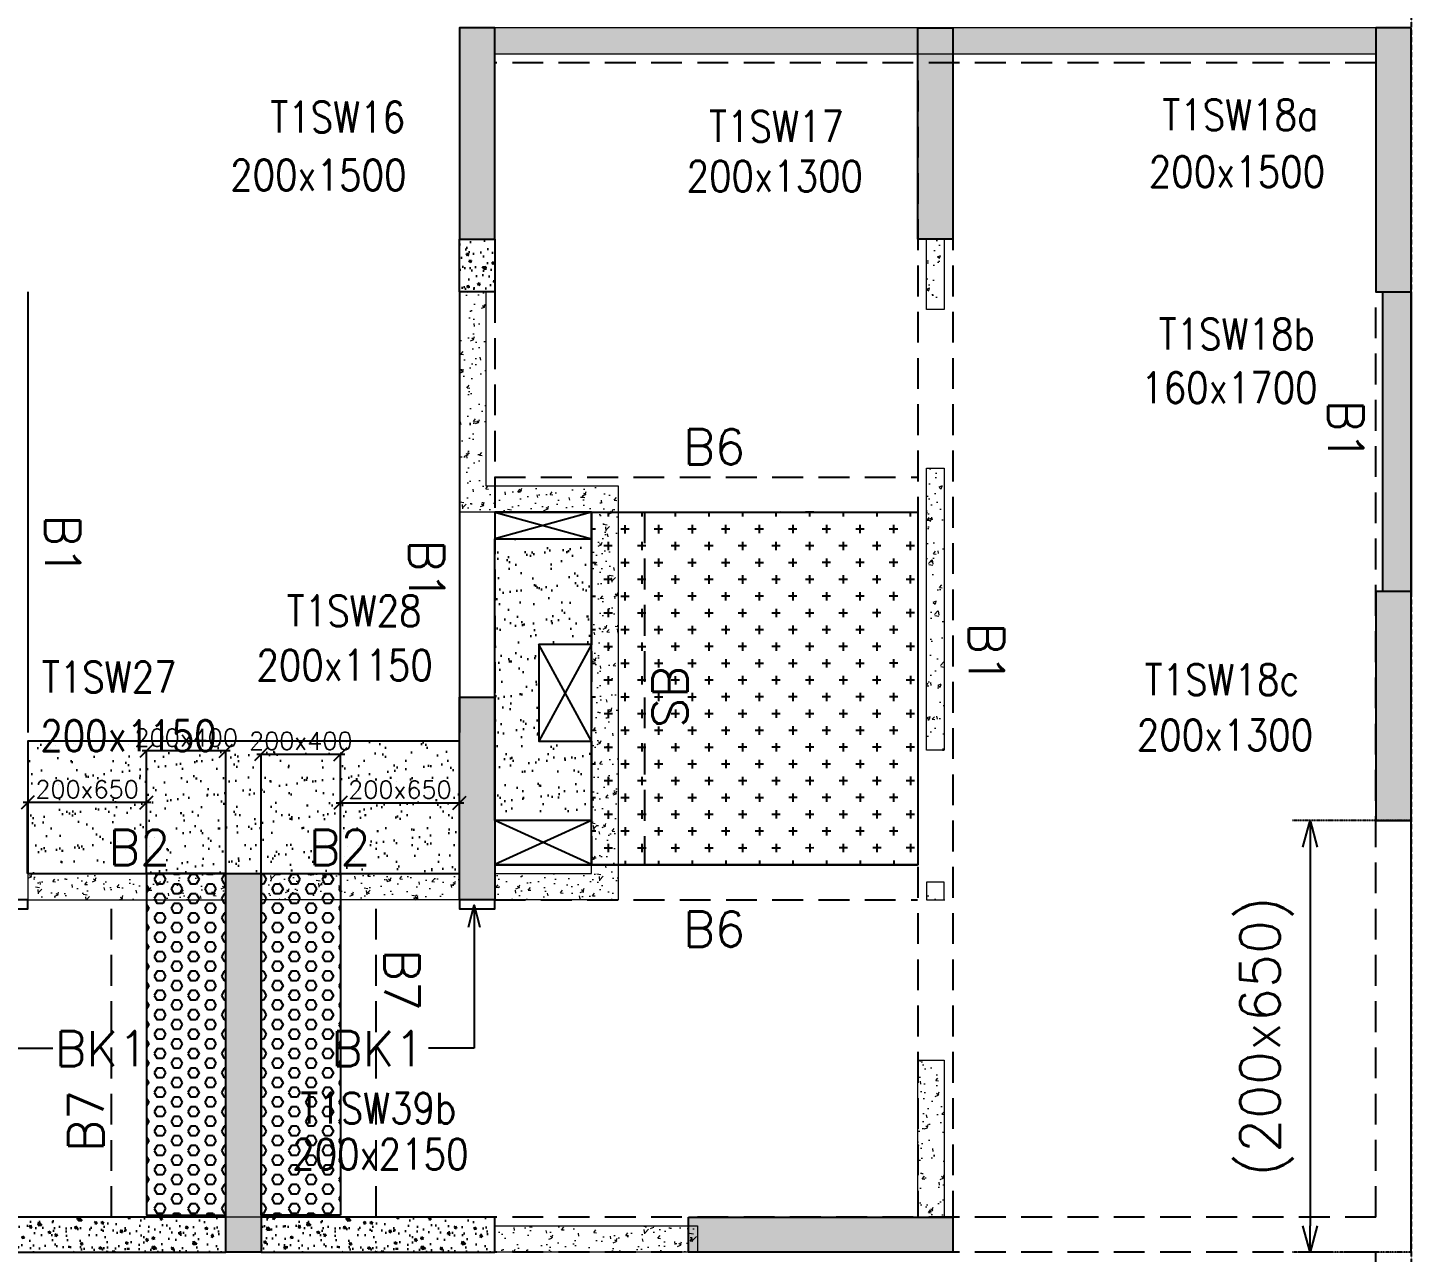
# Model space of a CAD drawing. Header units: millimetres. Extents: x 1078357 to 2594950, y -4969473 to -4636555.
# Drawn here: x 1620159 to 1628009, y -4659446 to -4652496 of the extents above; entities that cross this region are included whole.
import ezdxf

# ---------------------------------------------------------------- set-up
doc = ezdxf.new("R2010")
doc.units = ezdxf.units.MM
doc.header["$PDMODE"] = 35
for name, pattern in [('CENTER', [2, 1.25, -0.25, 0.25, -0.25]), ('CONTINOUS', [0]), ('DOT', [0.25, 0, -0.25]), ('HIDDEN', [0.375, 0.25, -0.125]), ('New Retail block$0$CONTINOUS', [0])]:
    doc.linetypes.add(name, pattern=pattern)
doc.layers.get('0').update_dxf_attribs({"lineweight": 0})
doc.layers.get('Defpoints').update_dxf_attribs({"lineweight": 0})
for name, color, linetype, lineweight in [('A-_ANOTDIMA_D-', 6, 'Continuous', 13), ('COL. NO.', 30, 'Continuous', 25), ('COL. SIZE', 7, 'Continuous', 25), ('DIM', 9, 'Continuous', 25), ('HATCH', 8, 'Continuous', 30), ('RCC UPSTAND', 43, 'Continuous', 30), ('S-NON STR RCC WALL', 8, 'Continuous', 0)]:
    doc.layers.add(name, color=color, linetype=linetype, lineweight=lineweight)
for name, color, linetype in [('B-200x325', 201, 'HIDDEN'), ('B-200x375', 41, 'HIDDEN'), ('B-200x450', 52, 'HIDDEN'), ('B-200x650', 241, 'HIDDEN'), ('B-300xSLAB THK.', 151, 'Continuous'), ('BK1-200x650', 241, 'HIDDEN'), ('DC BEAM NO.', 7, 'Continuous'), ('DROP SLAB', 8, 'Continuous'), ('EXPANSION JOINT', 10, 'HIDDEN'), ('NON STR. RCC WALL', 6, 'Continuous'), ('S-COLUMN_SHEAR WALL', 1, 'Continuous'), ('S-DIM', 2, 'Continuous'), ('S-PROJECTION', 54, 'New Retail block$0$CONTINOUS'), ('SLAB FOLD', 8, 'Continuous')]:
    doc.layers.add(name, color=color, linetype=linetype)
doc.styles.add('Roman', font='romans')
doc.styles.add('ROMANS', font='romans.shx', dxfattribs={"width": 0.85})
doc.dimstyles.new('HARESH', dxfattribs={"dimtxt": 150, "dimasz": 75, "dimexe": 0, "dimexo": 0, "dimgap": 25, "dimtad": 1, "dimdec": 0, "dimdsep": 46, "dimtxsty": 'Roman', "dimblk": 'OBLIQUE', "dimcen": 225, "dimdle": 25, "dimclrd": 2, "dimclre": 2, "dimclrt": 7, "dimadec": 8, "dimazin": 1, "dimtfac": 1, "dimtdec": 0, "dimtmove": 0, "dimatfit": 0, "dimfxl": 1, "dimlwd": -1, "dimlwe": -1, "dimarcsym": 0})
pattern_1 = [(50, (-4755937.19, 23343877.28), (182.184669, -15.9390855), [19.05, -209.55]), (355, (-4755937.19, 23343877.28), (-35.2434214, 191.0568452), [15.24, -167.6405842]), (100.4514447, (-4755922, 23343875.95), (146.9412471, 175.1177519), [16.1900088, -178.0902446]), (46.1842, (-4755937.19, 23343928.08), (271.0790409, -42.042328), [28.575, -314.325]), (96.6355576, (-4755914.6, 23343924.58), (237.404134, 247.4261246), [24.2850231, -267.1356082]), (351.1841512, (-4755937.2, 23343928.08), (237.404134, 247.4261246), [22.859967, -251.459732]), (21, (-4755911.79, 23343915.38), (151.6143913, -102.2651982), [19.05, -209.55]), (326, (-4755911.79, 23343915.38), (61.8020283, 184.1879661), [15.24, -167.64]), (71.451445, (-4755899.15, 23343906.86), (213.4164193, 81.9227689), [16.1900088, -178.0899376]), (37.5, (-4755937.19, 23343877.28), (3.08860325, 84.55503887), [0, -165.608, 0, -170.18, 0, -168.275]), (7.5, (-4755937.19, 23343877.28), (66.8196625, 100.18057482), [0, -97.028, 0, -161.798, 0, -64.135]), (327.5, (-4755993.83, 23343877.28), (135.59059517, -5.728744), [0, -63.5, 0, -198.12, 0, -262.89]), (317.5, (-4756019.23, 23343877.28), (148.1291814, 25.42649103), [0, -82.55, 0, -131.572, 0, -186.69])]
pattern_2 = [(180, (1586158.456, -4470491.11), (-7e-15, -54.992613), [31.75, -63.5]), (300, (1586158.456, -4470491.11), (47.625, 27.496307), [31.75, -63.5]), (240, (1586126.706, -4470491.11), (47.625, -27.496307), [31.75, -63.5])]

# ---------------------------------------------------------------- blocks, each defined once
blk = doc.blocks.new('_Oblique')
at = {"color": 0, "linetype": 'ByBlock', "lineweight": -2}
blk.add_line((-0.5, -0.5), (0.5, 0.5), dxfattribs=at)
blk = doc.blocks.new('*D1190')
at = {"layer": 'Defpoints', "color": 0, "ltscale": 700, "transparency": 16777216}
for p in [(1620833, -4656600.6), (1620833, -4657295.6, 0), (1621283.1, -4657295.6, 0)]:
    blk.add_point(p, dxfattribs=at)
at = {"layer": 'DIM', "color": 2, "ltscale": 700, "transparency": 16777216}
for p, q in [((1621308.1, -4656600.6), (1620808, -4656600.6)), ((1620833, -4657295.6), (1620833, -4656600.6)), ((1621283.1, -4657295.6), (1621283.1, -4656600.6))]:
    blk.add_line(p, q, dxfattribs=at)
at = {"layer": 'DIM', "color": 2, "ltscale": 700, "transparency": 16777216, "xscale": 75, "yscale": 75, "zscale": 75, "rotation": 180}
blk.add_blockref('_Oblique', (1620833, -4656600.6), dxfattribs=at)
at = {"layer": 'DIM', "color": 2, "ltscale": 700, "transparency": 16777216, "xscale": 75, "yscale": 75, "zscale": 75}
blk.add_blockref('_Oblique', (1621283.1, -4656600.6), dxfattribs=at)
at = {"layer": 'DIM', "color": 7, "ltscale": 700, "transparency": 16777216, "insert": (1621058, -4656525.6), "char_height": 150, "attachment_point": 5, "style": 'Roman'}
blk.add_mtext('{\\H0.666667x;200x400}', dxfattribs=at)
blk = doc.blocks.new('*D1191')
at = {"layer": 'Defpoints', "color": 0, "ltscale": 700, "transparency": 16777216}
for p in [(1620158.3, -4656893.5), (1620158.3, -4657295.6, 0), (1620833, -4657295.6, 0)]:
    blk.add_point(p, dxfattribs=at)
at = {"layer": 'DIM', "color": 2, "ltscale": 700, "transparency": 16777216}
for p, q in [((1620858, -4656893.5), (1620133.3, -4656893.5)), ((1620158.3, -4657295.6), (1620158.3, -4656893.5)), ((1620833, -4657295.6), (1620833, -4656893.5))]:
    blk.add_line(p, q, dxfattribs=at)
at = {"layer": 'DIM', "color": 2, "ltscale": 700, "transparency": 16777216, "xscale": 75, "yscale": 75, "zscale": 75, "rotation": 180}
blk.add_blockref('_Oblique', (1620158.3, -4656893.5), dxfattribs=at)
at = {"layer": 'DIM', "color": 2, "ltscale": 700, "transparency": 16777216, "xscale": 75, "yscale": 75, "zscale": 75}
blk.add_blockref('_Oblique', (1620833, -4656893.5), dxfattribs=at)
at = {"layer": 'DIM', "color": 7, "ltscale": 700, "transparency": 16777216, "insert": (1620495.6, -4656818.5), "char_height": 150, "attachment_point": 5, "style": 'Roman'}
blk.add_mtext('{\\H0.666667x;200x650}', dxfattribs=at)
blk = doc.blocks.new('*D1192')
at = {"layer": 'Defpoints', "color": 0, "ltscale": 700, "transparency": 16777216}
for p in [(1621933.2, -4656618.8), (1621483.1, -4657295.6, 0), (1621933.2, -4657295.6, 0)]:
    blk.add_point(p, dxfattribs=at)
at = {"layer": 'DIM', "color": 2, "ltscale": 700, "transparency": 16777216}
for p, q in [((1621458.1, -4656618.8), (1621958.2, -4656618.8)), ((1621483.1, -4657295.6), (1621483.1, -4656618.8)), ((1621933.2, -4657295.6), (1621933.2, -4656618.8))]:
    blk.add_line(p, q, dxfattribs=at)
at = {"layer": 'DIM', "color": 2, "ltscale": 700, "transparency": 16777216, "xscale": 75, "yscale": 75, "zscale": 75, "rotation": 180}
blk.add_blockref('_Oblique', (1621483.1, -4656618.8), dxfattribs=at)
at = {"layer": 'DIM', "color": 2, "ltscale": 700, "transparency": 16777216, "xscale": 75, "yscale": 75, "zscale": 75}
blk.add_blockref('_Oblique', (1621933.2, -4656618.8), dxfattribs=at)
at = {"layer": 'DIM', "color": 7, "ltscale": 700, "transparency": 16777216, "insert": (1621708.2, -4656543.8), "char_height": 150, "attachment_point": 5, "style": 'Roman'}
blk.add_mtext('{\\H0.666667x;200x400}', dxfattribs=at)
blk = doc.blocks.new('*D1193')
at = {"layer": 'Defpoints', "color": 0, "ltscale": 700, "transparency": 16777216}
for p in [(1622608.1, -4656895.5), (1621933.2, -4657295.6, 0), (1622608.1, -4657295.6, 0)]:
    blk.add_point(p, dxfattribs=at)
at = {"layer": 'DIM', "color": 2, "ltscale": 700, "transparency": 16777216}
for p, q in [((1621908.2, -4656895.5), (1622633.1, -4656895.5)), ((1621933.2, -4657295.6), (1621933.2, -4656895.5)), ((1622608.1, -4657295.6), (1622608.1, -4656895.5))]:
    blk.add_line(p, q, dxfattribs=at)
at = {"layer": 'DIM', "color": 2, "ltscale": 700, "transparency": 16777216, "xscale": 75, "yscale": 75, "zscale": 75, "rotation": 180}
blk.add_blockref('_Oblique', (1621933.2, -4656895.5), dxfattribs=at)
at = {"layer": 'DIM', "color": 2, "ltscale": 700, "transparency": 16777216, "xscale": 75, "yscale": 75, "zscale": 75}
blk.add_blockref('_Oblique', (1622608.1, -4656895.5), dxfattribs=at)
at = {"layer": 'DIM', "color": 7, "ltscale": 700, "transparency": 16777216, "insert": (1622270.7, -4656820.5), "char_height": 150, "attachment_point": 5, "style": 'Roman'}
blk.add_mtext('{\\H0.666667x;200x650}', dxfattribs=at)
blk = doc.blocks.new('_Open30')
at = {"color": 0, "linetype": 'ByBlock', "lineweight": -2}
for p, q in [((-1, 0.268), (0, 0)), ((0, 0), (-1, -0.268)), ((0, 0), (-1, 0))]:
    blk.add_line(p, q, dxfattribs=at)
blk = doc.blocks.new('*D1212')
at = {"layer": 'Defpoints', "color": 0, "linetype": 'CONTINOUS', "ltscale": 0.5, "transparency": 16777216}
for p in [(1628008.5, -4656996.1, 0), (1627434.5, -4659446), (1628008.5, -4659446, 0)]:
    blk.add_point(p, dxfattribs=at)
at = {"layer": 'S-DIM', "color": 2, "linetype": 'DOT', "ltscale": 0.5, "transparency": 16777216}
for p, q in [((1628008.5, -4656996.1), (1627334.5, -4656996.1)), ((1628008.5, -4659446), (1627334.5, -4659446))]:
    blk.add_line(p, q, dxfattribs=at)
at = {"layer": 'S-DIM', "color": 2, "linetype": 'CONTINOUS', "ltscale": 0.5, "transparency": 16777216}
blk.add_line((1627434.5, -4657146.1), (1627434.5, -4659296), dxfattribs=at)
at = {"layer": 'S-DIM', "color": 2, "linetype": 'CONTINOUS', "ltscale": 0.5, "transparency": 16777216, "xscale": 150, "yscale": 150, "zscale": 150}
for p, rotation in [((1627434.5, -4656996.1), 90), ((1627434.5, -4659446), 270)]:
    blk.add_blockref('_Open30', p, dxfattribs=dict(at, rotation=rotation))
at = {"layer": 'S-DIM', "color": 7, "linetype": 'CONTINOUS', "ltscale": 0.5, "transparency": 16777216, "insert": (1627188.1, -4658221.1), "char_height": 225, "attachment_point": 5, "rotation": 90, "style": 'Roman'}
blk.add_mtext('(200x650)', dxfattribs=at)
blk = doc.blocks.new('G$CD63B60BD')
at = {"layer": 'COL. NO.', "linetype": 'Continuous', "style": 'ROMANS', "width": 0.85}
for s, p in [('T1SW16', (38076.4, 15305.4, -320.4)), ('T1SW18a', (43137.8, 15318.2, 0)), ('T1SW17', (40566.2, 15252.6, -320.4)), ('T1SW18b', (43117.5, 14073.9, 0)), ('T1SW28', (38170.5, 12502.6, -320.4)), ('T1SW27', (36780.5, 12127.3, -320.4)), ('T1SW18c', (43037.6, 12112.7, 0)), ('T1SW39b', (38246.6, 9681, -320.4))]:
    blk.add_text(s, height=175, dxfattribs=at).set_placement(p)
at = {"layer": 'COL. SIZE', "linetype": 'Continuous', "style": 'ROMANS', "width": 0.85}
for s, p in [('200x1500', (43061, 14995, 0)), ('200x1500', (37849, 14976.4, -320.4)), ('200x1300', (40438.9, 14969.9, -320.4)), ('160x1700', (43018.5, 13769.5, 0)), ('200x1150', (37998, 12194.9, -320.4)), ('200x1150', (36771.5, 11794.2, -320.4)), ('200x1300', (42993, 11798.6, 0)), ('200x2150', (38200.9, 9419.4, -320.4))]:
    blk.add_text(s, height=175, dxfattribs=at).set_placement(p)

msp = doc.modelspace()

# ---------------------------------------------------------------- hatches: boundary and pattern name
at = {"layer": 'DROP SLAB'}
h = msp.add_hatch(dxfattribs=at)
h.set_pattern_fill('CROSS', color=8, scale=15, angle=179.96921)
h.set_pattern_definition([(180.03079016, (-1680958.44, 9385210.29), (-95.1987999, -95.3011726), [47.625, -142.875]), (270.03079016, (-1680982.26, 9385234.09), (95.3011726, -95.1987999), [47.625, -142.875])])
h.paths.add_polyline_path([(1623358.3, -4655246.5), (1625208.3, -4655246.5), (1625208.3, -4657246.3), (1623358.3, -4657246.3)])
at = {"layer": 'HATCH'}
h = msp.add_hatch(dxfattribs=at)
h.set_pattern_fill('AR-SAND', color=8, scale=3, angle=179.97015)
h.set_pattern_definition([(37.47015413, (-3412074.69, 18703112.5), (-4.72361136, 146.8264517), [0, -115.824, 0, -129.54, 0, -123.825]), (7.4701541, (-3412074.69, 18703112.5), (134.9689868, 214.9772528), [0, -62.484, 0, -104.394, 0, -40.005]), (327.4701541, (-3412168.42, 18703112.55), (237.2979035, 0.3075449), [0, -38.1, 0, -137.16, 0, -179.07]), (317.4701541, (-3412168.42, 18703112.55), (229.1017424, 66.759465), [0, -19.05, 0, -89.916, 0, -102.87])])
h.paths.add_polyline_path([(1622808.3, -4655396.1), (1623358.3, -4655396.1), (1623358.3, -4655996.2), (1623058.3, -4655996.2), (1623058.3, -4656546.1), (1623358.3, -4656546.1), (1623358.3, -4656996.1), (1622808.3, -4656996.1)])
h = msp.add_hatch(dxfattribs=at)
h.set_pattern_fill('AR-SAND', color=8, scale=3, angle=179.97015)
h.set_pattern_definition([(37.4701541, (-2374799.65, 14019043.23), (-4.72361136, 146.8264517), [0, -115.824, 0, -129.54, 0, -123.825]), (7.4701541, (-2374799.65, 14019043.23), (134.9689868, 214.9772528), [0, -62.484, 0, -104.394, 0, -40.005]), (327.4701541, (-2374893.37, 14019043.27), (237.2979035, 0.3075449), [0, -38.1, 0, -137.16, 0, -179.07]), (317.4701541, (-2374893.37, 14019043.27), (229.1017424, 66.759465), [0, -19.05, 0, -89.916, 0, -102.87])])
h.paths.add_polyline_path([(1622608.6, -4656546.1), (1620158.6, -4656546.1), (1620158.6, -4657296.1), (1622608.6, -4657296.1)])
h = msp.add_hatch(dxfattribs=at)
h.set_pattern_fill('AR-SAND', color=8, scale=3, angle=179.97015)
h.set_pattern_definition([(37.4701541, (-2374799.74, 14019043.23), (-4.72361136, 146.8264517), [0, -115.824, 0, -129.54, 0, -123.825]), (7.4701541, (-2374799.74, 14019043.23), (134.9689868, 214.9772528), [0, -62.484, 0, -104.394, 0, -40.005]), (327.4701541, (-2374893.46, 14019043.27), (237.2979035, 0.3075449), [0, -38.1, 0, -137.16, 0, -179.07]), (317.4701541, (-2374893.46, 14019043.27), (229.1017424, 66.759465), [0, -19.05, 0, -89.916, 0, -102.87])])
h.paths.add_polyline_path([(1622608.5, -4656696.1), (1620158.5, -4656696.1), (1620158.5, -4657296.1), (1622608.5, -4657296.1)])
at = {"layer": 'RCC UPSTAND'}
h = msp.add_hatch(dxfattribs=at)
h.set_pattern_fill('AR-CONC', color=8, scale=20, angle=90)
h.set_pattern_definition([(140, (-1585391.81, -7192440.57), (12.550427, 143.4520365), [15, -165]), (85, (-1585391.81, -7192440.57), (-150.438427, -27.7502667), [12, -132]), (190.4514445, (-1585390.76, -7192428.62), (-137.887998, 115.7017693), [12.7480384, -140.2284224]), (136.1842, (-1585431.81, -7192440.57), (33.103856, 213.448266), [22.5, -247.5]), (186.6356355, (-1585429.05, -7192422.78), (-194.82372, 186.932389), [19.122068, -210.342752]), (81.184164, (-1585431.8, -7192440.57), (-194.82372, 186.932389), [18, -198]), (111, (-1585421.81, -7192420.57), (80.523778, 119.3814104), [15, -165]), (56, (-1585421.81, -7192420.57), (-145.030009, 48.6630664), [12, -132]), (161.4514447, (-1585415.1, -7192410.62), (-64.5062306, 168.0444753), [12.748038, -140.2284224]), (127.5, (-1585391.81, -7192440.57), (-66.57877077, 2.43197106), [0, -130.4, 0, -134, 0, -132.5]), (97.5, (-1585391.81, -7192440.57), (-78.8823424, 52.6139075), [0, -76.4, 0, -127.4, 0, -50.5]), (57.5, (-1585391.81, -7192485.17), (4.51097435, 106.7644872), [0, -50, 0, -156, 0, -207]), (47.5, (-1585391.81, -7192505.17), (-20.0209965, 116.6372339), [0, -65, 0, -103.6, 0, -147])])
h.paths.add_polyline_path([(1622808.2, -4653696.1), (1622808.2, -4653996.1), (1622608.3, -4653996.1), (1622608.3, -4653696.1)])
h = msp.add_hatch(dxfattribs=at)
h.set_pattern_fill('AR-CONC', color=8, scale=20, angle=270)
h.set_pattern_definition([(320, (4831879.17, -2122603.47), (-12.550427, -143.4520365), [15, -165]), (265, (4831879.17, -2122603.47), (150.438427, 27.7502667), [12, -132]), (10.4514445, (4831878.12, -2122615.43), (137.887998, -115.7017693), [12.7480384, -140.2284224]), (316.1842, (4831919.17, -2122603.47), (-33.103856, -213.448266), [22.5, -247.5]), (6.6356355, (4831916.41, -2122621.26), (194.82372, -186.932389), [19.122068, -210.342752]), (261.184164, (4831919.17, -2122603.47), (194.82372, -186.932389), [18, -198]), (291, (4831909.17, -2122623.47), (-80.523778, -119.3814104), [15, -165]), (236, (4831909.17, -2122623.47), (145.030009, -48.6630664), [12, -132]), (341.4514447, (4831902.46, -2122633.42), (64.5062306, -168.0444753), [12.748038, -140.2284224]), (307.5, (4831879.17, -2122603.47), (66.57877077, -2.43197106), [0, -130.4, 0, -134, 0, -132.5]), (277.5, (4831879.17, -2122603.47), (78.8823424, -52.6139075), [0, -76.4, 0, -127.4, 0, -50.5]), (237.5, (4831879.17, -2122558.87), (-4.51097435, -106.7644872), [0, -50, 0, -156, 0, -207]), (227.5, (4831879.17, -2122538.87), (20.0209965, -116.6372339), [0, -65, 0, -103.6, 0, -147])])
h.paths.add_polyline_path([(1621283.3, -4659246.7), (1619958.3, -4659246.4), (1619958.3, -4659445.9), (1621283.3, -4659446.1)])
h = msp.add_hatch(dxfattribs=at)
h.set_pattern_fill('AR-CONC', color=8, scale=20, angle=270)
h.set_pattern_definition([(320, (4833404.17, -2122603.47), (-12.550427, -143.4520365), [15, -165]), (265, (4833404.17, -2122603.47), (150.438427, 27.7502667), [12, -132]), (10.4514445, (4833403.12, -2122615.43), (137.887998, -115.7017693), [12.7480384, -140.2284224]), (316.1842, (4833444.17, -2122603.47), (-33.103856, -213.448266), [22.5, -247.5]), (6.6356355, (4833441.41, -2122621.26), (194.82372, -186.932389), [19.122068, -210.342752]), (261.184164, (4833444.17, -2122603.47), (194.82372, -186.932389), [18, -198]), (291, (4833434.17, -2122623.47), (-80.523778, -119.3814104), [15, -165]), (236, (4833434.17, -2122623.47), (145.030009, -48.6630664), [12, -132]), (341.4514447, (4833427.46, -2122633.42), (64.5062306, -168.0444753), [12.748038, -140.2284224]), (307.5, (4833404.17, -2122603.47), (66.57877077, -2.43197106), [0, -130.4, 0, -134, 0, -132.5]), (277.5, (4833404.17, -2122603.47), (78.8823424, -52.6139075), [0, -76.4, 0, -127.4, 0, -50.5]), (237.5, (4833404.17, -2122558.87), (-4.51097435, -106.7644872), [0, -50, 0, -156, 0, -207]), (227.5, (4833404.17, -2122538.87), (20.0209965, -116.6372339), [0, -65, 0, -103.6, 0, -147])])
h.paths.add_polyline_path([(1622808.3, -4659246.7), (1621483.3, -4659246.4), (1621483.3, -4659445.9), (1622808.3, -4659446.1)])
at = {"layer": 'S-COLUMN_SHEAR WALL', "lineweight": 25}
h = msp.add_hatch(color=1, dxfattribs=at)
h.dxf.hatch_style = 1
h.paths.add_polyline_path([(1622608.3, -4653696.1), (1622608.3, -4652496.2), (1622808.3, -4652496.2), (1622808.3, -4653696.1)])
h = msp.add_hatch(color=1, dxfattribs=at)
h.dxf.hatch_style = 1
h.paths.add_polyline_path([(1625208.3, -4653696.2), (1625408.3, -4653696.2), (1625408.3, -4652496.2), (1625208.3, -4652496.2)])
h = msp.add_hatch(color=1, dxfattribs=at)
h.dxf.hatch_style = 1
h.paths.add_polyline_path([(1628008.3, -4652496.2), (1627808.3, -4652496.2), (1627808.3, -4653996.1), (1628008.3, -4653996.1)])
at = {"layer": 'S-COLUMN_SHEAR WALL', "lineweight": 25, "extrusion": (1.00316e-06, -2.11765e-11, 1)}
h = msp.add_hatch(color=1, dxfattribs=at)
h.dxf.hatch_style = 1
h.paths.add_polyline_path([(1628008.3, -4655696.2), (1627848.3, -4655696.2), (1627848.3, -4653996.1), (1628008.3, -4653996.1)])
at = {"layer": 'S-COLUMN_SHEAR WALL', "lineweight": 25}
h = msp.add_hatch(color=1, dxfattribs=at)
h.dxf.hatch_style = 1
h.paths.add_polyline_path([(1627808.3, -4656996.1), (1628008.3, -4656996.1), (1628008.3, -4655696.1), (1627808.3, -4655696.1)])
h = msp.add_hatch(color=1, dxfattribs=at)
h.dxf.hatch_style = 1
h.paths.add_polyline_path([(1622808.3, -4657446.2), (1622608.3, -4657446.2), (1622608.3, -4656296.1), (1622808.3, -4656296.1)])
h = msp.add_hatch(color=1, dxfattribs=at)
h.dxf.hatch_style = 1
h.paths.add_polyline_path([(1621283.3, -4657296.1), (1621483.3, -4657296.1), (1621483.3, -4659446.1), (1621283.3, -4659446.1)])
h = msp.add_hatch(color=1, dxfattribs=at)
h.dxf.hatch_style = 1
h.paths.add_polyline_path([(1623908.3, -4659246.1), (1625408.3, -4659246.1), (1625408.3, -4659446.1), (1623908.3, -4659446.1)])
at = {"layer": 'S-NON STR RCC WALL'}
h = msp.add_hatch(dxfattribs=at)
h.set_pattern_fill('AR-CONC', color=256, angle=180)
h.set_pattern_definition([(50, (-5853161.9, 28027896.47), (182.184669, -15.93908554), [19.05, -209.55]), (355, (-5853161.9, 28027896.47), (-35.2434214, 191.0568452), [15.24, -167.6405842]), (100.4514447, (-5853146.72, 28027895.14), (146.9412471, 175.1177519), [16.1900088, -178.0902446]), (46.1842, (-5853161.9, 28027947.27), (271.0790409, -42.042328), [28.575, -314.325]), (96.6355576, (-5853139.31, 28027943.77), (237.404134, 247.4261246), [24.2850231, -267.1356082]), (351.1841512, (-5853161.9, 28027947.27), (237.404134, 247.4261246), [22.859967, -251.459732]), (21, (-5853136.5, 28027934.57), (151.6143913, -102.2651982), [19.05, -209.55]), (326, (-5853136.5, 28027934.57), (61.8020283, 184.1879661), [15.24, -167.64]), (71.451445, (-5853123.87, 28027926.05), (213.4164193, 81.9227689), [16.1900088, -178.0899376]), (37.5, (-5853161.9, 28027896.47), (3.08860325, 84.55503887), [0, -165.608, 0, -170.18, 0, -168.275]), (7.5, (-5853161.9, 28027896.47), (66.8196625, 100.18057482), [0, -97.028, 0, -161.798, 0, -64.135]), (327.5, (-5853218.545, 28027896.47), (135.59059517, -5.72874399), [0, -63.5, 0, -198.12, 0, -262.89]), (317.5, (-5853243.95, 28027896.47), (148.1291814, 25.42649103), [0, -82.55, 0, -131.572, 0, -186.69])])
h.paths.add_polyline_path([(1622811.4, -4652496.1), (1627808.5, -4652496.1), (1627808.5, -4652646.1), (1622811.4, -4652646.1)])
h = msp.add_hatch(dxfattribs=at)
h.set_pattern_fill('AR-CONC', color=256, angle=180)
h.set_pattern_definition([(50, (1625321.57, -4660402.88), (182.1847, -15.939), [19.05, -209.55]), (355, (1625321.57, -4660402.88), (-35.2434, 191.057), [15.24, -167.6406]), (100.4514, (1625336.75, -4660404.2), (146.9412, 175.1178), [16.19, -178.09]), (46.1842, (1625321.57, -4660352.08), (271.079, -42.042), [28.575, -314.325]), (96.6356, (1625344.16, -4660355.58), (237.404, 247.426), [24.285, -267.136]), (351.184, (1625321.57, -4660352.08), (237.404, 247.426), [22.86, -251.46]), (21, (1625346.97, -4660364.78), (151.6144, -102.2652), [19.05, -209.55]), (326, (1625346.97, -4660364.78), (61.802, 184.188), [15.24, -167.64]), (71.4514, (1625359.6, -4660373.3), (213.4164, 81.923), [16.19, -178.09]), (37.5, (1625321.57, -4660402.877), (3.0886, 84.55504), [0, -165.608, 0, -170.18, 0, -168.275]), (7.5, (1625321.57, -4660402.88), (66.8197, 100.1806), [0, -97.028, 0, -161.798, 0, -64.135]), (327.5, (1625264.93, -4660402.88), (135.5906, -5.72874), [0, -63.5, 0, -198.12, 0, -262.89]), (317.5, (1625239.53, -4660402.88), (148.1292, 25.4265), [0, -82.55, 0, -131.572, 0, -186.69])])
h.paths.add_polyline_path([(1625258.5, -4653696.2), (1625358.5, -4653696.2), (1625358.5, -4654096.1), (1625258.5, -4654096.1)])
h = msp.add_hatch(dxfattribs=at)
h.set_pattern_fill('AR-CONC', color=256, angle=180)
h.set_pattern_definition(pattern_1)
h.paths.add_polyline_path([(1623508.5, -4655096.1), (1623508.5, -4657446.1), (1622808.5, -4657446.1), (1622808.5, -4657296.1), (1623358.5, -4657296.1), (1623358.5, -4655246.1), (1622608.5, -4655246.1), (1622608.5, -4653996.1), (1622758.5, -4653996.1), (1622758.5, -4655096.1)])
h = msp.add_hatch(dxfattribs=at)
h.set_pattern_fill('AR-CONC', color=256, angle=180)
h.set_pattern_definition([(50, (2722546.29, -9344422.06), (182.184669, -15.9390855), [19.05, -209.55]), (355, (2722546.29, -9344422.06), (-35.2434214, 191.056845), [15.24, -167.640584]), (100.4514447, (2722561.47, -9344423.4), (146.941247, 175.117752), [16.190009, -178.0902446]), (46.1842, (2722546.29, -9344371.26), (271.079041, -42.042328), [28.575, -314.325]), (96.6355576, (2722568.88, -9344374.77), (237.404134, 247.426125), [24.285023, -267.135608]), (351.184151, (2722546.3, -9344371.26), (237.404134, 247.426125), [22.859967, -251.459732]), (21, (2722571.69, -9344383.96), (151.6143913, -102.265198), [19.05, -209.55]), (326, (2722571.69, -9344383.96), (61.802028, 184.187966), [15.24, -167.64]), (71.451445, (2722584.32, -9344392.49), (213.416419, 81.922769), [16.190009, -178.0899376]), (37.5, (2722546.29, -9344422.064), (3.08860325, 84.5550389), [0, -165.608, 0, -170.18, 0, -168.275]), (7.5, (2722546.29, -9344422.06), (66.8196625, 100.1805748), [0, -97.028, 0, -161.798, 0, -64.135]), (327.5, (2722489.645, -9344422.064), (135.5905952, -5.728744), [0, -63.5, 0, -198.12, 0, -262.89]), (317.5, (2722464.24, -9344422.06), (148.1291814, 25.426491), [0, -82.55, 0, -131.572, 0, -186.69])])
h.paths.add_polyline_path([(1625258.5, -4654996.1), (1625358.5, -4654996.1), (1625358.5, -4656596.1), (1625258.5, -4656596.1)])
h = msp.add_hatch(dxfattribs=at)
h.set_pattern_fill('AR-CONC', color=256)
h.set_pattern_definition(pattern_1)
h.paths.add_polyline_path([(1621283.5, -4657296.1), (1620158.5, -4657296.1), (1620158.5, -4657446.1), (1621283.5, -4657446.1)])
h = msp.add_hatch(dxfattribs=at)
h.set_pattern_fill('AR-CONC', color=256, angle=180)
h.set_pattern_definition(pattern_1)
h.paths.add_polyline_path([(1621483.5, -4657296.1), (1622608.5, -4657296.1), (1622608.5, -4657446.1), (1621483.5, -4657446.1)])
h = msp.add_hatch(dxfattribs=at)
h.set_pattern_fill('AR-CONC', color=256, angle=180)
h.set_pattern_definition([(50, (2722533.07, -9345786.73), (182.184669, -15.9390855), [19.05, -209.55]), (355, (2722533.07, -9345786.73), (-35.2434214, 191.056845), [15.24, -167.640584]), (100.4514447, (2722548.25, -9345788.06), (146.941247, 175.117752), [16.190009, -178.0902446]), (46.1842, (2722533.07, -9345735.93), (271.079041, -42.042328), [28.575, -314.325]), (96.6355576, (2722555.66, -9345739.43), (237.404134, 247.426125), [24.285023, -267.135608]), (351.184151, (2722533.07, -9345735.93), (237.404134, 247.426125), [22.859967, -251.459732]), (21, (2722558.47, -9345748.63), (151.6143913, -102.265198), [19.05, -209.55]), (326, (2722558.47, -9345748.63), (61.802028, 184.187966), [15.24, -167.64]), (71.451445, (2722571.1, -9345757.15), (213.416419, 81.922769), [16.190009, -178.0899376]), (37.5, (2722533.07, -9345786.73), (3.08860325, 84.5550389), [0, -165.608, 0, -170.18, 0, -168.275]), (7.5, (2722533.07, -9345786.73), (66.8196625, 100.1805748), [0, -97.028, 0, -161.798, 0, -64.135]), (327.5, (2722476.43, -9345786.73), (135.5905952, -5.728744), [0, -63.5, 0, -198.12, 0, -262.89]), (317.5, (2722451.03, -9345786.73), (148.1291814, 25.426491), [0, -82.55, 0, -131.572, 0, -186.69])])
h.paths.add_polyline_path([(1625258.5, -4657446.1), (1625358.5, -4657446.1), (1625358.5, -4657346.1), (1625258.5, -4657346.1)])
h = msp.add_hatch(dxfattribs=at)
h.set_pattern_fill('AR-CONC', color=256, angle=180)
h.set_pattern_definition([(50, (-5826326.66, 28027896.46), (182.184669, -15.93908554), [19.05, -209.55]), (355, (-5826326.66, 28027896.46), (-35.2434214, 191.0568452), [15.24, -167.6405842]), (100.4514447, (-5826311.47, 28027895.14), (146.9412471, 175.1177519), [16.1900088, -178.0902446]), (46.1842, (-5826326.66, 28027947.26), (271.0790409, -42.042328), [28.575, -314.325]), (96.6355576, (-5826304.07, 28027943.76), (237.404134, 247.4261246), [24.2850231, -267.1356082]), (351.1841512, (-5826326.66, 28027947.26), (237.404134, 247.4261246), [22.859967, -251.459732]), (21, (-5826301.26, 28027934.56), (151.6143913, -102.2651982), [19.05, -209.55]), (326, (-5826301.26, 28027934.56), (61.8020283, 184.1879661), [15.24, -167.64]), (71.451445, (-5826288.62, 28027926.04), (213.4164193, 81.9227689), [16.1900088, -178.0899376]), (37.5, (-5826326.656, 28027896.463), (3.08860325, 84.55503887), [0, -165.608, 0, -170.18, 0, -168.275]), (7.5, (-5826326.66, 28027896.46), (66.8196625, 100.18057482), [0, -97.028, 0, -161.798, 0, -64.135]), (327.5, (-5826383.3, 28027896.46), (135.59059517, -5.72874399), [0, -63.5, 0, -198.12, 0, -262.89]), (317.5, (-5826408.7, 28027896.46), (148.1291814, 25.42649103), [0, -82.55, 0, -131.572, 0, -186.69])])
h.paths.add_polyline_path([(1625208.5, -4658356.1), (1625358.5, -4658356.1), (1625358.5, -4659246), (1625208.5, -4659246)])
h = msp.add_hatch(dxfattribs=at)
h.set_pattern_fill('AR-CONC', color=256)
h.set_pattern_definition([(50, (-5853161.9, 28027896.47), (182.184669, -15.93908554), [19.05, -209.55]), (355, (-5853161.9, 28027896.47), (-35.2434214, 191.0568452), [15.24, -167.6405842]), (100.4514447, (-5853146.72, 28027895.14), (146.9412471, 175.1177519), [16.1900088, -178.0902446]), (46.1842, (-5853161.9, 28027947.27), (271.0790409, -42.042328), [28.575, -314.325]), (96.6355576, (-5853139.31, 28027943.77), (237.404134, 247.4261246), [24.2850231, -267.1356082]), (351.1841512, (-5853161.9, 28027947.27), (237.404134, 247.4261246), [22.859967, -251.459732]), (21, (-5853136.5, 28027934.57), (151.6143913, -102.2651982), [19.05, -209.55]), (326, (-5853136.5, 28027934.57), (61.8020283, 184.1879661), [15.24, -167.64]), (71.451445, (-5853123.87, 28027926.05), (213.4164193, 81.9227689), [16.1900088, -178.0899376]), (37.5, (-5853161.9, 28027896.47), (3.08860325, 84.55503887), [0, -165.608, 0, -170.18, 0, -168.275]), (7.5, (-5853161.9, 28027896.47), (66.8196625, 100.18057482), [0, -97.028, 0, -161.798, 0, -64.135]), (327.5, (-5853218.545, 28027896.47), (135.59059517, -5.72874399), [0, -63.5, 0, -198.12, 0, -262.89]), (317.5, (-5853243.95, 28027896.47), (148.1291814, 25.42649103), [0, -82.55, 0, -131.572, 0, -186.69])])
h.paths.add_polyline_path([(1622808.5, -4659296.1), (1623958.5, -4659296.1), (1623958.5, -4659446.1), (1622808.5, -4659446.1)])
at = {"layer": 'SLAB FOLD', "ltscale": 1000}
h = msp.add_hatch(dxfattribs=at)
h.set_pattern_fill('HEX', color=8, scale=10, angle=180)
h.set_pattern_definition(pattern_2)
h.paths.add_polyline_path([(1621283.5, -4659235.5), (1620833.4, -4659235.5), (1620833.4, -4657296.2), (1621283.5, -4657296.2)])
h = msp.add_hatch(dxfattribs=at)
h.set_pattern_fill('HEX', color=8, scale=10, angle=180)
h.set_pattern_definition(pattern_2)
h.paths.add_polyline_path([(1621483.8, -4659235.5), (1621933.8, -4659235.5), (1621933.8, -4657296.2), (1621483.8, -4657296.2)])

# ---------------------------------------------------------------- linework, layer by layer
at = {"color": 2, "linetype": 'CENTER', "ltscale": 700, "elevation": 0}
msp.add_lwpolyline([(1621283.3, -4657296.2), (1621483.3, -4657296.2), (1621483.3, -4659246.2), (1621283.3, -4659246.2)], close=True, dxfattribs=at)
at = {"layer": 'B-200x325', "ltscale": 700}
for p, q in [((1622808.2, -4655046.4, 0), (1625208.2, -4655046.5, 0)), ((1622808.4, -4657446.2, 0), (1625208.2, -4657446.3, 0))]:
    msp.add_line(p, q, dxfattribs=at)
at = {"layer": 'B-200x325', "linetype": 'Continuous', "ltscale": 700}
for p, q in [((1622808.2, -4655246.4, 0), (1625208.2, -4655246.5, 0)), ((1622808.4, -4657246.2, 0), (1625208.2, -4657246.3, 0))]:
    msp.add_line(p, q, dxfattribs=at)
at = {"layer": 'B-200x375', "ltscale": 700}
for p, q in [((1620633.1, -4657496.2, 0), (1620633.1, -4659246.2, 0)), ((1622133.4, -4657496.2, 0), (1622133.4, -4659246.2, 0))]:
    msp.add_line(p, q, dxfattribs=at)
at = {"layer": 'B-200x375', "linetype": 'Continuous', "ltscale": 700}
for p, q in [((1620833.1, -4657496.2, 0), (1620833.1, -4659235.6, 0)), ((1621933.4, -4657496.2, 0), (1621933.4, -4659235.6, 0))]:
    msp.add_line(p, q, dxfattribs=at)
at = {"layer": 'B-200x450', "linetype": 'HIDDEN', "ltscale": 500}
msp.add_line((1627808.5, -4661446.2, 0), (1627808.5, -4659446, 0), dxfattribs=at)
at = {"layer": 'B-200x650', "linetype": 'HIDDEN', "ltscale": 700}
for p, q in [((1627808.5, -4652696.1, 0), (1622808.5, -4652696.1, 0)), ((1625208.5, -4652796.2, 0), (1625208.5, -4659246, 0)), ((1625408.5, -4652796.2, 0), (1625408.5, -4659246, 0)), ((1622808.5, -4653996.1, 0), (1622808.5, -4656496.1, 0)), ((1627808.5, -4659246, 0), (1627808.5, -4653996.1, 0)), ((1627808.5, -4659246, 0), (1622808.5, -4659246, 0)), ((1627808.5, -4659446, 0), (1622808.5, -4659446, 0))]:
    msp.add_line(p, q, dxfattribs=at)
at = {"layer": 'B-200x650', "linetype": 'CONTINOUS', "ltscale": 700}
for p, q in [((1620158.5, -4653996.1, 0), (1620158.5, -4656496.1, 0)), ((1622608.5, -4653996.1, 0), (1622608.5, -4656496.1, 0)), ((1628008.5, -4659446, 0), (1628008.5, -4653996.1, 0)), ((1628008.5, -4656496.1, 0), (1628009.2, -4656496.1, 0))]:
    msp.add_line(p, q, dxfattribs=at)
at = {"layer": 'B-200x650', "ltscale": 700}
msp.add_line((1628008.5, -4656296.1, 0), (1628009.2, -4656296.1, 0), dxfattribs=at)
at = {"layer": 'B-300xSLAB THK.', "linetype": 'HIDDEN', "ltscale": 700}
for p, q in [((1623358.2, -4655246.7, 0), (1623358.2, -4657246.5, 0)), ((1623658.2, -4655246.7, 0), (1623658.2, -4657246.5, 0))]:
    msp.add_line(p, q, dxfattribs=at)
at = {"layer": 'BK1-200x650', "linetype": 'Continuous', "ltscale": 700, "elevation": 0}
for points in [[(1620158.6, -4657446.2), (1619958.5, -4657446.2), (1619958.5, -4657496.3), (1620158.6, -4657496.3)], [(1622808.6, -4657446.2), (1622608.6, -4657446.2), (1622608.6, -4657496.3), (1622808.6, -4657496.3)]]:
    msp.add_lwpolyline(points, close=True, dxfattribs=at)
at = {"layer": 'DROP SLAB', "color": 3, "linetype": 'CONTINOUS', "ltscale": 500}
for p, q in [((1622808.3, -4655246.1), (1623358.3, -4655396.1, 0)), ((1623357.5, -4655246.3, 0), (1622808.3, -4655396.1, 0)), ((1623358.3, -4655996.1), (1623058.3, -4656546.1)), ((1623358.3, -4656546.1), (1623058.3, -4655996.1)), ((1623358.3, -4657246.1, 0), (1622808.3, -4656996.1)), ((1623358.3, -4656996.1), (1622808.5, -4657246.1, 0))]:
    msp.add_line(p, q, dxfattribs=at)
at = {"layer": 'DROP SLAB', "color": 3, "linetype": 'CONTINOUS', "ltscale": 500, "elevation": 0}
for points in [[(1623358.3, -4655246.3), (1622808.3, -4655246.3), (1622808.3, -4655396.1), (1623358.3, -4655396.1)], [(1623358.3, -4655246.5), (1625208.3, -4655246.5), (1625208.3, -4657246.3), (1623358.3, -4657246.3)], [(1623358.3, -4655996.1), (1623058.3, -4655996.1), (1623058.3, -4656546.1), (1623358.3, -4656546.1)], [(1623358.3, -4656996.1), (1622808.5, -4656996.1), (1622808.5, -4657246.1), (1623358.3, -4657246.1)]]:
    msp.add_lwpolyline(points, close=True, dxfattribs=at)
at = {"layer": 'EXPANSION JOINT'}
msp.add_line((1628008.5, -4649756.1, 0), (1628008.5, -4670088.7, 0), dxfattribs=at)
msp.add_line((1628008.5, -4649756.1, 0), (1628008.5, -4670088.7, 0), dxfattribs=at)
at = {"layer": 'NON STR. RCC WALL', "elevation": 0}
for points in [[(1622808.2, -4653696.1), (1622808.2, -4653996.1), (1622608.3, -4653996.1), (1622608.3, -4653696.1)], [(1621283.3, -4659246.7), (1619958.3, -4659246.4), (1619958.3, -4659445.9), (1621283.3, -4659446.1)], [(1622808.3, -4659246.7), (1621483.3, -4659246.4), (1621483.3, -4659445.9), (1622808.3, -4659446.1)]]:
    msp.add_lwpolyline(points, close=True, dxfattribs=at)
at = {"layer": 'S-COLUMN_SHEAR WALL', "color": 1, "lineweight": 25, "elevation": 0}
for points in [[(1622808.3, -4652496.2), (1622608.3, -4652496.2), (1622608.3, -4653696.1), (1622808.3, -4653696.1)], [(1625208.3, -4652496.2), (1625408.3, -4652496.2), (1625408.3, -4653696.2), (1625208.3, -4653696.2)], [(1628008.3, -4652496.2), (1627808.3, -4652496.2), (1627808.3, -4653996.1), (1628008.3, -4653996.1)], [(1627808.3, -4656996.1), (1628008.3, -4656996.1), (1628008.3, -4655696.1), (1627808.3, -4655696.1)], [(1622808.3, -4657446.2), (1622608.3, -4657446.2), (1622608.3, -4656296.1), (1622808.3, -4656296.1)], [(1621283.3, -4657296.1), (1621483.3, -4657296.1), (1621483.3, -4659446.1), (1621283.3, -4659446.1)], [(1623908.3, -4659246.1), (1625408.3, -4659246.1), (1625408.3, -4659446.1), (1623908.3, -4659446.1)]]:
    msp.add_lwpolyline(points, close=True, dxfattribs=at)
at = {"layer": 'S-COLUMN_SHEAR WALL', "color": 1, "lineweight": 25, "extrusion": (1.00316e-06, -2.11765e-11, 1), "elevation": 1.6}
msp.add_lwpolyline([(1628008.3, -4655696.2), (1627848.3, -4655696.2), (1627848.3, -4653996.1), (1628008.3, -4653996.1)], close=True, dxfattribs=at)
at = {"layer": 'S-NON STR RCC WALL', "elevation": 0}
for points in [[(1622811.4, -4652496.1), (1627808.5, -4652496.1), (1627808.5, -4652646.1), (1622811.4, -4652646.1)], [(1625258.5, -4653696.2), (1625358.5, -4653696.2), (1625358.5, -4654096.1), (1625258.5, -4654096.1)], [(1623508.5, -4655096.1), (1623508.5, -4657446.1), (1622808.5, -4657446.1), (1622808.5, -4657296.1), (1623358.5, -4657296.1), (1623358.5, -4655246.1), (1622608.5, -4655246.1), (1622608.5, -4653996.1), (1622758.5, -4653996.1), (1622758.5, -4655096.1)], [(1621283.5, -4657296.1), (1620158.5, -4657296.1), (1620158.5, -4657446.1), (1621283.5, -4657446.1)], [(1621483.5, -4657296.1), (1622608.5, -4657296.1), (1622608.5, -4657446.1), (1621483.5, -4657446.1)]]:
    msp.add_lwpolyline(points, close=True, dxfattribs=at)
at = {"layer": 'S-NON STR RCC WALL', "ltscale": 700, "elevation": 0}
for points in [[(1625258.5, -4654996.1), (1625358.5, -4654996.1), (1625358.5, -4656596.1), (1625258.5, -4656596.1)], [(1625258.5, -4657446.1), (1625358.5, -4657446.1), (1625358.5, -4657346.1), (1625258.5, -4657346.1)], [(1625208.5, -4658356.1), (1625358.5, -4658356.1), (1625358.5, -4659246), (1625208.5, -4659246)], [(1622808.5, -4659296.1), (1623958.5, -4659296.1), (1623958.5, -4659446.1), (1622808.5, -4659446.1)]]:
    msp.add_lwpolyline(points, close=True, dxfattribs=at)
at = {"layer": 'S-PROJECTION', "elevation": 0}
msp.add_lwpolyline([(1622608.6, -4656546.1), (1620158.6, -4656546.1), (1620158.6, -4657296.1), (1622608.6, -4657296.1)], close=True, dxfattribs=at)
at = {"layer": 'SLAB FOLD', "color": 8, "ltscale": 1000, "elevation": 0}
msp.add_lwpolyline([(1622808.3, -4655396.1), (1623358.3, -4655396.1), (1623358.3, -4655996.2), (1623058.3, -4655996.2), (1623058.3, -4656546.1), (1623358.3, -4656546.1), (1623358.3, -4656996.1), (1622808.3, -4656996.1), (1622808.3, -4655396.1)], dxfattribs=at)
for points in [[(1620833.3, -4659235.5), (1621283.3, -4659235.5), (1621283.3, -4657296.2), (1620833.3, -4657296.2)], [(1621933.6, -4659235.5), (1621483.5, -4659235.5), (1621483.5, -4657296.2), (1621933.6, -4657296.2)]]:
    msp.add_lwpolyline(points, close=True, dxfattribs=at)

# ---------------------------------------------------------------- block references
at = {"layer": 'A-_ANOTDIMA_D-', "color": 2, "ltscale": 700}
msp.add_blockref('G$CD63B60BD', (1583458.3, -4668396.1, 0), dxfattribs=at)

# ---------------------------------------------------------------- texts
at = {"layer": 'B-200x325', "linetype": 'Continuous', "ltscale": 700, "style": 'ROMANS'}
for p in [(1623877.8, -4654974.3, -2.7), (1623877.8, -4657711.5, -2.7)]:
    msp.add_text('B6', height=200, rotation=359.99866, dxfattribs=at).set_placement(p)
at = {"layer": 'B-200x375', "linetype": 'Continuous', "ltscale": 700, "style": 'ROMANS'}
for rotation, p in [(269.99866, (1622182.2, -4657726.2, -2.7)), (90.00094, (1620587.9, -4658875.8, -2.7))]:
    msp.add_text('B7', height=200, rotation=rotation, dxfattribs=at).set_placement(p)
at = {"layer": 'B-200x650', "linetype": 'HIDDEN', "ltscale": 500, "style": 'ROMANS'}
for p in [(1627537.5, -4654607.9, -2.7), (1620257.1, -4655258.3, -2.7), (1622322.5, -4655401.1, -2.7), (1625499, -4655871.1, -2.7)]:
    msp.add_text('B1', height=200, rotation=269.99906, dxfattribs=at).set_placement(p)
at = {"layer": 'B-300xSLAB THK.', "linetype": 'Continuous', "ltscale": 700, "style": 'ROMANS'}
msp.add_text('SB', height=200, rotation=90.00094, dxfattribs=at).set_placement((1623902.9, -4656470.8, -2.7))
at = {"layer": 'BK1-200x650', "linetype": 'Continuous', "ltscale": 700, "style": 'ROMANS'}
for rotation, p in [(359.99906, (1620311.6, -4658390.1, -2.7)), (0.00094, (1621879.7, -4658390.1, -2.7))]:
    msp.add_text('BK1', height=200, rotation=rotation, dxfattribs=at).set_placement(p)
at = {"layer": 'DC BEAM NO.', "linetype": 'Continuous', "ltscale": 500, "style": 'ROMANS'}
for p in [(1620616.4, -4657249, -2.7), (1621753.1, -4657249, -2.7)]:
    msp.add_text('B2', height=200, dxfattribs=at).set_placement(p)

# ---------------------------------------------------------------- dimensions: what is measured, and where the dimension line sits
at = {"layer": 'DIM', "ltscale": 700}
for base, p1, p2, picture, middle in [((1620833, -4656600.6, 0), (1621283.1, -4657295.6, 0), (1620833, -4657295.6, 0), '*D1190', (1621058, -4656600.6, 0)), ((1621933.2, -4656618.8, 0), (1621483.1, -4657295.6, 0), (1621933.2, -4657295.6, 0), '*D1192', (1621708.2, -4656618.8, 0))]:
    dim = msp.add_linear_dim(base=base, p1=p1, p2=p2, text='{\\H0.666667x;200x400}', dimstyle='HARESH', override={"dimtxsty": 'Roman'}, dxfattribs=at)
    dim.commit()
    dim.dimension.update_dxf_attribs({"geometry": picture, "text_midpoint": middle, "dimtype": 160})
for base, p1, p2, picture, middle in [((1620158.3, -4656893.5, 0), (1620833, -4657295.6, 0), (1620158.3, -4657295.6, 0), '*D1191', (1620495.6, -4656818.5, 0)), ((1622608.1, -4656895.5, 0), (1621933.2, -4657295.6, 0), (1622608.1, -4657295.6, 0), '*D1193', (1622270.7, -4656820.5, 0))]:
    dim = msp.add_linear_dim(base=base, p1=p1, p2=p2, text='{\\H0.666667x;200x650}', dimstyle='HARESH', override={"dimtxsty": 'Roman', "dimtmove": 1}, dxfattribs=at)
    dim.commit()
    dim.dimension.update_dxf_attribs({"geometry": picture, "text_midpoint": middle})
at = {"layer": 'S-DIM', "linetype": 'CONTINOUS', "ltscale": 0.5}
dim = msp.add_linear_dim(base=(1627434.5, -4659446, 0), p1=(1628008.5, -4656996.1, 0), p2=(1628008.5, -4659446, 0), angle=90, text='(200x650)', dimstyle='HARESH', override={"dimtxt": 225, "dimasz": 150, "dimexe": 100, "dimgap": 75, "dimtxsty": 'Roman', "dimblk1": 'Open30', "dimblk2": 'Open30', "dimsah": 1, "dimdle": 1, "dimfxl": 500, "dimarcsym": 1}, dxfattribs=at)
dim.commit()
dim.dimension.update_dxf_attribs({"geometry": '*D1212', "text_midpoint": (1627188.1, -4658221.1, 0)})

# ---------------------------------------------------------------- leaders
at = {"layer": 'BK1-200x650', "linetype": 'Continuous', "ltscale": 700}
for points in [[(1620042.1, -4657476.5, 0), (1620042.1, -4658287.9, 0), (1620300.9, -4658287.9, 0)], [(1622692.1, -4657476.5, 0), (1622692.1, -4658287.9, 0), (1622433.3, -4658287.9, 0)]]:
    msp.add_leader(points, dimstyle='HARESH', override={"dimasz": 125, "dimgap": 25, "dimtad": 0, "dimldrblk": 'Open30'}, dxfattribs=at)

doc.saveas('drawing.dxf')
